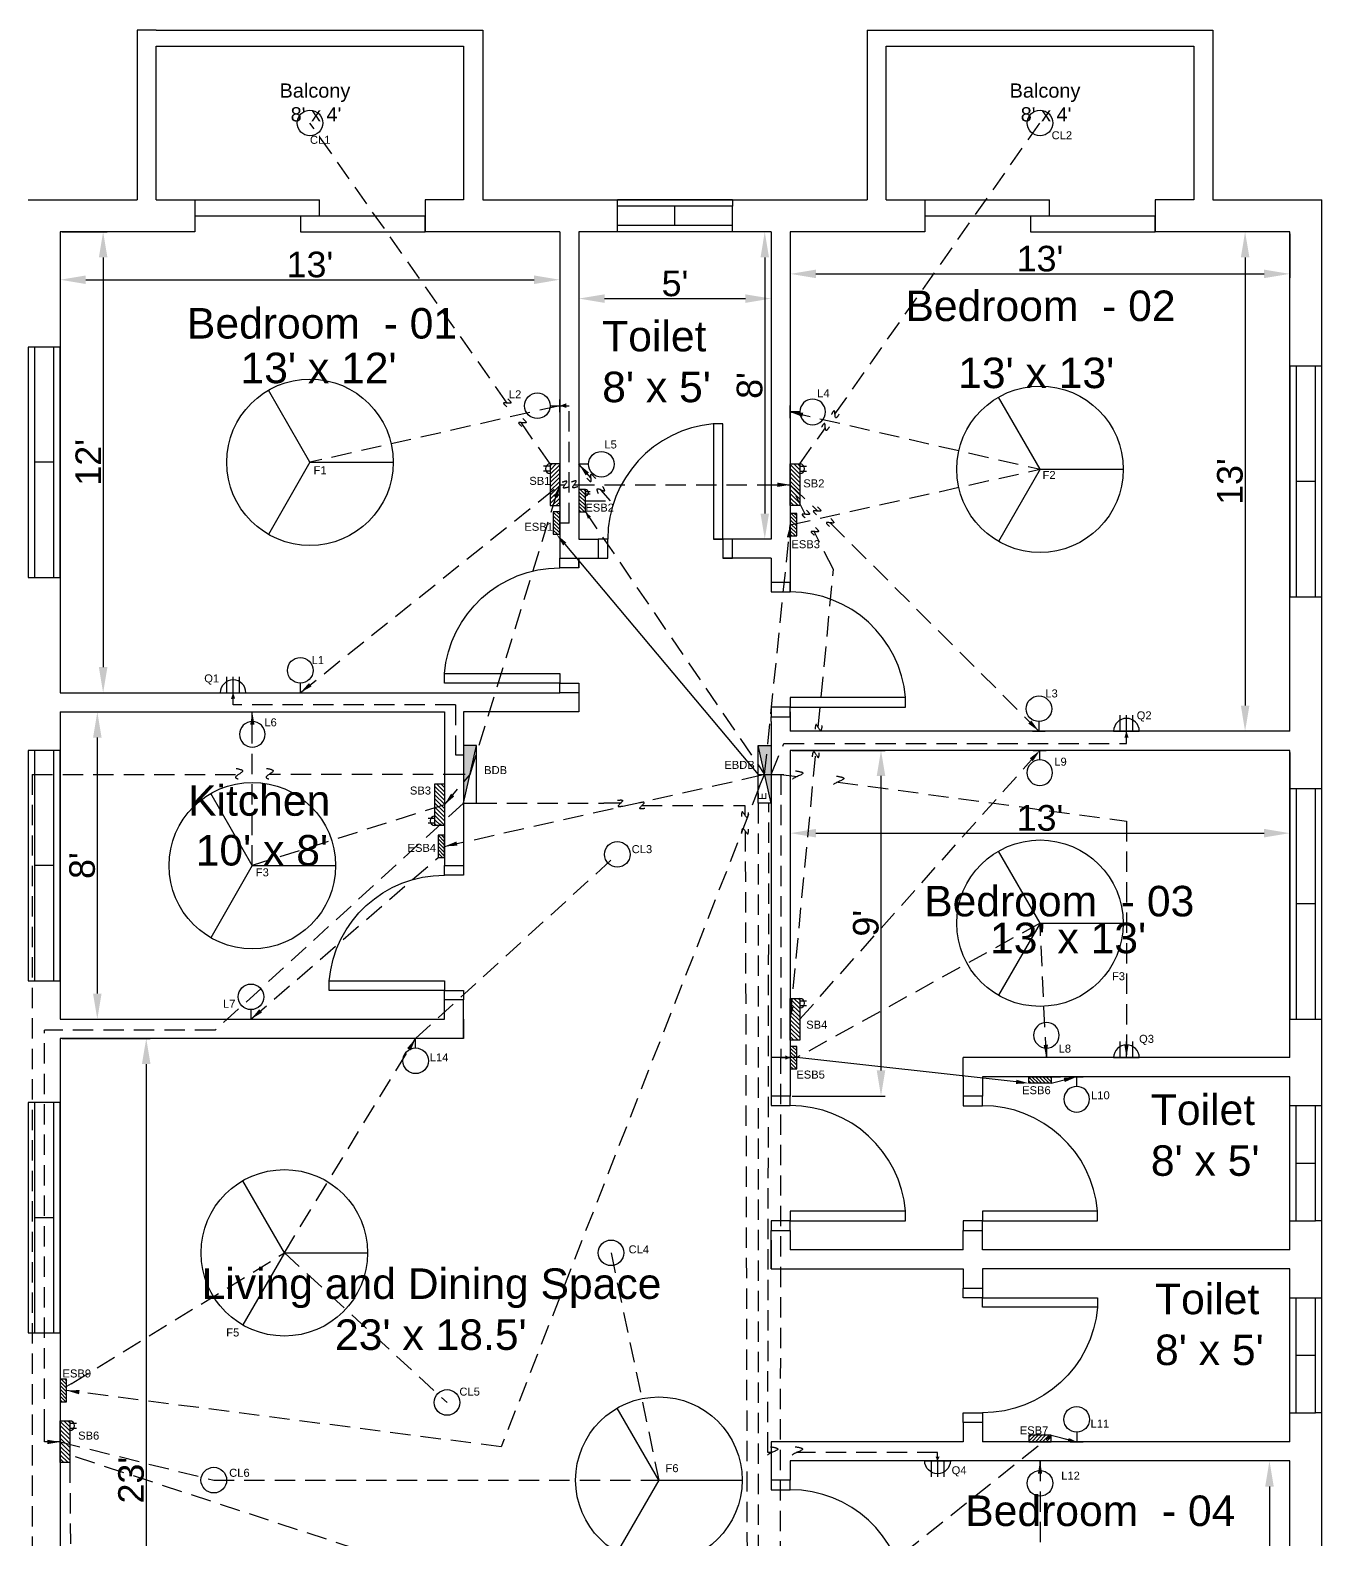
# Model space of a CAD drawing. Header units: inches. Extents: x 61297 to 163996, y 9483 to 32239.
# Drawn here: x 79193.7 to 79597.1, y 14580.5 to 15052.1 of the extents above; entities that cross this region are included whole.
import ezdxf
from ezdxf import colors
from ezdxf.entities.mleader import LeaderData, LeaderLine
from ezdxf.math import Vec2, Vec3

# ---------------------------------------------------------------- set-up
doc = ezdxf.new("R2010")
doc.units = ezdxf.units.IN
doc.linetypes.add('HIDDEN', pattern=[9.525, 6.35, -3.175])
for name, color, linetype in [('door', 80, 'Continuous'), ('Doors', 230, 'Continuous'), ('Emergency Conduitt', 10, 'HIDDEN'), ('Layer1', 7, 'Continuous'), ('Light Fans and Socketst', 170, 'Continuous'), ('Main Conduit', 50, 'HIDDEN'), ('Toiler Window', 30, 'Continuous'), ('Windows', 30, 'Continuous')]:
    doc.layers.add(name, color=color, linetype=linetype)
doc.styles.get("Standard").update_dxf_attribs({"font": 'arial.ttf'})
doc.dimstyles.new('ISO-25', dxfattribs={"dimtxt": 8, "dimasz": 8, "dimexe": 1.25, "dimexo": 0.625, "dimtad": 1, "dimlunit": 4, "dimtxsty": 'Standard', "dimcen": 2.5, "dimadec": 0, "dimazin": 0, "dimtfac": 1, "dimtmove": 0, "dimatfit": 3, "dimfxl": 1, "dimarcsym": 0})

# ---------------------------------------------------------------- blocks, each defined once
blk = doc.blocks.new('Door_Sing')
at = {"layer": 'Doors'}
for points in [[(-3, 6), (-3, 42), (-6, 42), (-6, 6), (-3, 6)], [(-38.98, 0), (-38.98, 6), (-41.98, 6), (-41.98, 0), (-38.98, 0)]]:
    blk.add_lwpolyline(points, dxfattribs=at)
blk.add_lwpolyline([(-3, 0), (0, 0), (0, 6), (-3, 6)], close=True, dxfattribs=at)
blk.add_arc((-2.84, 6), 36.14, 95.0198, 180, dxfattribs=at)
blk = doc.blocks.new('Window_Large')
at = {"layer": 'Windows'}
for p, q in [((72, 10), (0, 10)), ((0, 10), (0, 0)), ((72, 0), (72, 10)), ((72, 8), (0, 8)), ((36, 8), (36, 2)), ((0, 2), (72, 2)), ((0, 0), (72, 0))]:
    blk.add_line(p, q, dxfattribs=at)
blk = doc.blocks.new('*D740')
at = {"color": 0, "lineweight": -2, "transparency": 16777216}
for p, q in [((79203.68, 14989.11), (79217.71, 14989.11)), ((79216.46, 14981.11), (79216.46, 14853.11)), ((79203.68, 14845.11), (79217.71, 14845.11))]:
    blk.add_line(p, q, dxfattribs=at)
at = {"color": 0, "transparency": 16777216}
for points in [[(79215.13, 14981.11), (79217.79, 14981.11), (79216.46, 14989.11)], [(79215.13, 14853.11), (79217.79, 14853.11), (79216.46, 14845.11)]]:
    blk.add_solid(points, dxfattribs=at)
at = {"color": 0, "transparency": 16777216, "insert": (79211.82, 14917.11), "char_height": 8, "attachment_point": 5, "rotation": 90}
blk.add_mtext("12'", dxfattribs=at)
blk = doc.blocks.new('*D741')
at = {"color": 0, "lineweight": -2, "transparency": 16777216}
for p, q in [((79203.68, 14839.11), (79215.89, 14839.11)), ((79214.64, 14831.11), (79214.64, 14751.11)), ((79203.68, 14743.11), (79215.89, 14743.11))]:
    blk.add_line(p, q, dxfattribs=at)
at = {"color": 0, "transparency": 16777216}
for points in [[(79213.31, 14831.11), (79215.97, 14831.11), (79214.64, 14839.11)], [(79213.31, 14751.11), (79215.97, 14751.11), (79214.64, 14743.11)]]:
    blk.add_solid(points, dxfattribs=at)
at = {"color": 0, "transparency": 16777216, "insert": (79209.93, 14791.11), "char_height": 8, "attachment_point": 5, "rotation": 90}
blk.add_mtext("8'", dxfattribs=at)
blk = doc.blocks.new('Toilet Window')
for p, q in [((82016.8, 16081.38), (82016.8, 16117.38)), ((82016.8, 16117.38), (82026.8, 16117.38)), ((82018.8, 16081.38), (82018.8, 16117.38)), ((82024.8, 16081.38), (82024.8, 16117.38)), ((82026.8, 16081.38), (82026.8, 16117.38)), ((82018.8, 16099.38), (82024.8, 16099.38)), ((82016.8, 16081.38), (82018.8, 16081.38)), ((82018.8, 16081.38), (82024.8, 16081.38)), ((82026.8, 16081.38), (82024.8, 16081.38))]:
    blk.add_line(p, q)
blk = doc.blocks.new('*D743')
at = {"color": 0, "lineweight": -2, "transparency": 16777216}
for p, q in [((79365.05, 14988.49), (79365.05, 14967.01)), ((79425.05, 14988.49), (79425.05, 14967.01)), ((79373.05, 14968.26), (79417.05, 14968.26))]:
    blk.add_line(p, q, dxfattribs=at)
at = {"color": 0, "transparency": 16777216}
for points in [[(79373.05, 14969.59), (79373.05, 14966.92), (79365.05, 14968.26)], [(79417.05, 14969.59), (79417.05, 14966.92), (79425.05, 14968.26)]]:
    blk.add_solid(points, dxfattribs=at)
at = {"color": 0, "transparency": 16777216, "insert": (79395.05, 14972.95), "char_height": 8, "attachment_point": 5}
blk.add_mtext("5'", dxfattribs=at)
blk = doc.blocks.new('*D744')
at = {"color": 0, "lineweight": -2, "transparency": 16777216}
for p, q in [((79424.43, 14989.11), (79421.84, 14989.11)), ((79423.09, 14981.11), (79423.09, 14901.11)), ((79424.43, 14893.11), (79421.84, 14893.11))]:
    blk.add_line(p, q, dxfattribs=at)
at = {"color": 0, "transparency": 16777216}
for points in [[(79421.76, 14981.11), (79424.42, 14981.11), (79423.09, 14989.11)], [(79421.76, 14901.11), (79424.42, 14901.11), (79423.09, 14893.11)]]:
    blk.add_solid(points, dxfattribs=at)
at = {"color": 0, "transparency": 16777216, "insert": (79418.38, 14941.11), "char_height": 8, "attachment_point": 5, "rotation": 90}
blk.add_mtext("8'", dxfattribs=at)
blk = doc.blocks.new('*D745')
at = {"color": 0, "lineweight": -2, "transparency": 16777216}
for p, q in [((79203.05, 14988.49), (79203.05, 14972.9)), ((79359.05, 14988.49), (79359.05, 14972.9)), ((79211.05, 14974.15), (79351.05, 14974.15))]:
    blk.add_line(p, q, dxfattribs=at)
at = {"color": 0, "transparency": 16777216}
for points in [[(79211.05, 14975.48), (79211.05, 14972.81), (79203.05, 14974.15)], [(79351.05, 14975.48), (79351.05, 14972.81), (79359.05, 14974.15)]]:
    blk.add_solid(points, dxfattribs=at)
at = {"color": 0, "transparency": 16777216, "insert": (79281.05, 14978.86), "char_height": 8, "attachment_point": 5}
blk.add_mtext("13'", dxfattribs=at)
blk = doc.blocks.new('*D746')
at = {"color": 0, "lineweight": -2, "transparency": 16777216}
for p, q in [((79431.05, 14988.49), (79431.05, 14974.73)), ((79587.05, 14988.49), (79587.05, 14974.73)), ((79439.05, 14975.98), (79579.05, 14975.98))]:
    blk.add_line(p, q, dxfattribs=at)
at = {"color": 0, "transparency": 16777216}
for points in [[(79439.05, 14977.31), (79439.05, 14974.65), (79431.05, 14975.98)], [(79579.05, 14977.31), (79579.05, 14974.65), (79587.05, 14975.98)]]:
    blk.add_solid(points, dxfattribs=at)
at = {"color": 0, "transparency": 16777216, "insert": (79509.05, 14980.69), "char_height": 8, "attachment_point": 5}
blk.add_mtext("13'", dxfattribs=at)
blk = doc.blocks.new('*D747')
at = {"color": 0, "lineweight": -2, "transparency": 16777216}
for p, q in [((79586.43, 14989.11), (79571.85, 14989.11)), ((79573.1, 14981.11), (79573.1, 14841.11)), ((79586.43, 14833.11), (79571.85, 14833.11))]:
    blk.add_line(p, q, dxfattribs=at)
at = {"color": 0, "transparency": 16777216}
for points in [[(79571.77, 14981.11), (79574.44, 14981.11), (79573.1, 14989.11)], [(79571.77, 14841.11), (79574.44, 14841.11), (79573.1, 14833.11)]]:
    blk.add_solid(points, dxfattribs=at)
at = {"color": 0, "transparency": 16777216, "insert": (79568.39, 14911.11), "char_height": 8, "attachment_point": 5, "rotation": 90}
blk.add_mtext("13'", dxfattribs=at)
blk = doc.blocks.new('*D748')
at = {"color": 0, "lineweight": -2, "transparency": 16777216}
for p, q in [((79586.43, 14605.11), (79579.46, 14605.11)), ((79580.71, 14597.11), (79580.71, 14469.11)), ((79586.43, 14461.11), (79579.46, 14461.11))]:
    blk.add_line(p, q, dxfattribs=at)
at = {"color": 0, "transparency": 16777216}
for points in [[(79579.37, 14597.11), (79582.04, 14597.11), (79580.71, 14605.11)], [(79579.37, 14469.11), (79582.04, 14469.11), (79580.71, 14461.11)]]:
    blk.add_solid(points, dxfattribs=at)
at = {"color": 0, "transparency": 16777216, "insert": (79576.06, 14533.11), "char_height": 8, "attachment_point": 5, "rotation": 90}
blk.add_mtext("12'", dxfattribs=at)
blk = doc.blocks.new('Fan')
at = {"layer": 'Light Fans and Socketst'}
for q in [(-13, 22.52), (-13, -22.52), (26, 0)]:
    blk.add_line((0, 0), q, dxfattribs=at)
blk.add_circle((0, 0), 26, dxfattribs=at)
blk = doc.blocks.new('Light Ceiling')
at = {"layer": 'Light Fans and Socketst'}
blk.add_circle((0, 0), 4, dxfattribs=at)
blk = doc.blocks.new('Light')
at = {"layer": 'Light Fans and Socketst'}
blk.add_line((0, 2), (0, -2), dxfattribs=at)
blk.add_lwpolyline([(2.99, 0), (1.49, 0), (0, 0)], dxfattribs=at)
blk.add_circle((6.99, 0), 4, dxfattribs=at)
blk = doc.blocks.new('*D750')
at = {"layer": 'Layer1', "color": 0, "lineweight": -2, "transparency": 16777216}
for p, q in [((79431.68, 14827.11), (79460.64, 14827.11)), ((79459.39, 14727.11), (79459.39, 14819.11)), ((79431.68, 14719.11), (79460.64, 14719.11))]:
    blk.add_line(p, q, dxfattribs=at)
at = {"layer": 'Layer1', "color": 0, "transparency": 16777216}
for points in [[(79458.06, 14819.11), (79460.72, 14819.11), (79459.39, 14827.11)], [(79458.06, 14727.11), (79460.72, 14727.11), (79459.39, 14719.11)]]:
    blk.add_solid(points, dxfattribs=at)
at = {"layer": 'Layer1', "color": 0, "transparency": 16777216, "insert": (79454.68, 14773.11), "char_height": 8, "attachment_point": 5, "rotation": 90}
blk.add_mtext("9'", dxfattribs=at)
blk = doc.blocks.new('*D751')
at = {"layer": 'Layer1', "color": 0, "lineweight": -2, "transparency": 16777216}
for p, q in [((79431.05, 14826.49), (79431.05, 14799.99)), ((79587.05, 14826.49), (79587.05, 14799.99)), ((79439.05, 14801.24), (79579.05, 14801.24))]:
    blk.add_line(p, q, dxfattribs=at)
at = {"layer": 'Layer1', "color": 0, "transparency": 16777216}
for points in [[(79439.05, 14802.58), (79439.05, 14799.91), (79431.05, 14801.24)], [(79579.05, 14802.58), (79579.05, 14799.91), (79587.05, 14801.24)]]:
    blk.add_solid(points, dxfattribs=at)
at = {"layer": 'Layer1', "color": 0, "transparency": 16777216, "insert": (79509.05, 14805.96), "char_height": 8, "attachment_point": 5}
blk.add_mtext("13'", dxfattribs=at)
blk = doc.blocks.new('BDB')
h = blk.add_hatch(color=256)
h.dxf.hatch_style = 1
h.paths.add_polyline_path([(13.5, 4), (-4.5, 0), (13.5, 0)])
blk.add_line((-4.5, 0), (13.5, 4))
at = {"layer": 'Layer1'}
blk.add_lwpolyline([(-4.5, 4), (13.5, 4), (13.5, 0), (-4.5, 0), (-4.5, 4)], dxfattribs=at)
blk = doc.blocks.new('Emergency_BDB')
at = {"layer": 'Layer1'}
blk.add_blockref('BDB', (0, 0), dxfattribs=at)
at = {"layer": 'Layer1', "insert": (-4.5, 4), "char_height": 2.5, "attachment_point": 1}
blk.add_mtext_dynamic_manual_height_columns(' E', width=4.2009, gutter_width=12.5, heights=[0], dxfattribs=at)
blk = doc.blocks.new('*D752')
at = {"layer": 'Layer1', "color": 0, "lineweight": -2, "transparency": 16777216}
for p, q in [((79203.68, 14737.11), (79231.17, 14737.11)), ((79229.92, 14729.11), (79229.92, 14469.11)), ((79203.68, 14461.11), (79231.17, 14461.11))]:
    blk.add_line(p, q, dxfattribs=at)
at = {"layer": 'Layer1', "color": 0, "transparency": 16777216}
for points in [[(79228.58, 14729.11), (79231.25, 14729.11), (79229.92, 14737.11)], [(79228.58, 14469.11), (79231.25, 14469.11), (79229.92, 14461.11)]]:
    blk.add_solid(points, dxfattribs=at)
at = {"layer": 'Layer1', "color": 0, "transparency": 16777216, "insert": (79225.21, 14599.11), "char_height": 8, "attachment_point": 5, "rotation": 90}
blk.add_mtext("23'", dxfattribs=at)
blk = doc.blocks.new('ESB')
h = blk.add_hatch()
h.set_pattern_fill('ANSI31', color=256, scale=0.25)
h.set_pattern_definition([(45, (-3149.957, -1763.2019), (-0.561266, 0.561266), [])])
h.paths.add_polyline_path([(3.5, 2), (-3.5, 2), (-3.5, 0), (3.5, 0)])
blk.add_lwpolyline([(3.5, 0), (3.5, 2), (-3.5, 2), (-3.5, 0)], close=True)
blk = doc.blocks.new('Socket')
for p, q in [((-2, 0), (-2, 5)), ((0, 0), (0, 5)), ((2, 0), (2, 5)), ((-4, 0), (4, 0))]:
    blk.add_line(p, q)
blk.add_arc((0, 0), 4, 0, 180)

msp = doc.modelspace()

# ---------------------------------------------------------------- hatches: boundary and pattern name
at = {"layer": 'Layer1'}
h = msp.add_hatch(dxfattribs=at)
h.set_pattern_fill('ANSI31', color=256, scale=0.29)
h.set_pattern_definition([(45, (73421.59915, 11141.7594), (-0.65106857, 0.65106857), [])])
h.paths.add_polyline_path([(79356.071, 14916.602), (79359.051, 14916.602), (79359.051, 14903.573), (79356.071, 14903.573)])
h = msp.add_hatch(dxfattribs=at)
h.set_pattern_fill('ANSI31', color=256, scale=0.29, angle=-90)
h.set_pattern_definition([(315, (77654.9552, 18062.3741), (0.65106857, 0.65106857), [])])
h.paths.add_polyline_path([(79434.031, 14916.602), (79431.051, 14916.602), (79431.051, 14903.573), (79434.031, 14903.573)])
h = msp.add_hatch(dxfattribs=at)
h.set_pattern_fill('ANSI31', color=256, scale=0.29, angle=90)
h.set_pattern_definition([(135, (81099.146, 11657.8266), (-0.65106857, -0.65106857), [])])
h.paths.add_polyline_path([(79320.071, 14803.599), (79323.051, 14803.599), (79323.051, 14816.627), (79320.071, 14816.627)])
h = msp.add_hatch(dxfattribs=at)
h.set_pattern_fill('ANSI31', color=256, scale=0.29, angle=-90)
h.set_pattern_definition([(315, (77654.9552, 17895.3999), (0.65106857, 0.65106857), [])])
h.paths.add_polyline_path([(79434.031, 14749.627), (79431.051, 14749.627), (79431.051, 14736.599), (79434.031, 14736.599)])
h = msp.add_hatch(dxfattribs=at)
h.set_pattern_fill('ANSI31', color=256, scale=0.29, angle=-90)
h.set_pattern_definition([(315, (77426.9552, 17763.3999), (0.65106857, 0.65106857), [])])
h.paths.add_polyline_path([(79206.031, 14617.627), (79203.051, 14617.627), (79203.051, 14604.599), (79206.031, 14604.599)])

# ---------------------------------------------------------------- linework, layer by layer
for p, q in [((79233.051, 15052.113), (79227.051, 15052.113)), ((79227.051, 15052.113), (79227.051, 14999.113)), ((79233.051, 15052.113), (79329.051, 15052.113)), ((79329.051, 15052.113), (79335.051, 15052.113)), ((79335.051, 15052.113), (79335.051, 14999.113)), ((79455.051, 15052.113), (79455.051, 14999.113)), ((79455.051, 15052.113), (79563.051, 15052.113)), ((79563.051, 15052.113), (79563.051, 14999.113)), ((79233.051, 14999.113), (79233.051, 15047.113)), ((79233.051, 15047.113), (79329.051, 15047.113)), ((79329.051, 15047.113), (79329.051, 14999.113)), ((79461.051, 14999.113), (79461.051, 15047.113)), ((79461.051, 15047.113), (79557.051, 15047.113)), ((79557.051, 15047.113), (79557.051, 14999.113)), ((79193.051, 14999.113), (79227.051, 14999.113)), ((79233.051, 14999.113), (79245.051, 14999.113)), ((79245.051, 14999.113), (79245.074, 14989.113)), ((79317.051, 14999.113), (79317.027, 14989.113)), ((79329.051, 14999.113), (79317.051, 14999.113)), ((79335.051, 14999.113), (79455.051, 14999.113)), ((79461.051, 14999.113), (79473.051, 14999.113)), ((79473.051, 14999.113), (79473.074, 14989.113)), ((79545.051, 14999.113), (79545.027, 14989.113)), ((79557.051, 14999.113), (79545.051, 14999.113)), ((79563.051, 14999.113), (79597.051, 14999.113)), ((79597.051, 14451.113), (79597.051, 14999.113)), ((79245.074, 14989.113), (79203.051, 14989.113)), ((79203.051, 14989.113), (79203.051, 14845.113)), ((79359.051, 14989.113), (79317.027, 14989.113)), ((79359.051, 14989.113), (79359.051, 14887.113)), ((79425.051, 14989.113), (79365.051, 14989.113)), ((79425.051, 14989.113), (79425.051, 14893.113)), ((79473.074, 14989.113), (79431.051, 14989.113)), ((79431.051, 14989.113), (79431.051, 14876.602)), ((79587.051, 14989.113), (79545.027, 14989.113)), ((79587.051, 14833.113), (79587.051, 14989.113)), ((79367.051, 14907.947), (79368.551, 14907.947)), ((79367.051, 14907.28), (79368.551, 14907.28)), ((79425.051, 14893.113), (79407.027, 14893.113)), ((79425.051, 14887.113), (79410.027, 14887.113)), ((79425.051, 14887.113), (79425.051, 14876.602)), ((79365.051, 14848.137), (79365.051, 14845.113)), ((79203.051, 14845.113), (79359.051, 14845.113)), ((79365.051, 14845.113), (79365.051, 14839.113)), ((79203.051, 14839.113), (79203.051, 14743.113)), ((79203.051, 14839.113), (79323.051, 14839.113)), ((79323.051, 14839.113), (79323.051, 14791.113)), ((79365.051, 14839.113), (79329.051, 14839.113)), ((79329.051, 14839.113), (79329.051, 14791.113)), ((79431.051, 14839.113), (79431.051, 14833.113)), ((79425.051, 14836.113), (79425.051, 14837.625)), ((79425.051, 14836.113), (79425.051, 14716.113)), ((79587.051, 14833.113), (79431.051, 14833.113)), ((79587.051, 14827.113), (79431.051, 14827.113)), ((79431.051, 14827.113), (79431.051, 14719.113)), ((79587.051, 14731.113), (79587.051, 14827.113)), ((79323.051, 14743.113), (79323.051, 14749.137)), ((79329.051, 14737.113), (79329.051, 14749.137)), ((79329.051, 14743.113), (79329.051, 14737.113)), ((79203.051, 14737.113), (79203.051, 14461.113)), ((79329.051, 14737.113), (79203.051, 14737.113)), ((79587.051, 14731.113), (79485.051, 14731.113)), ((79485.051, 14725.113), (79485.051, 14731.113)), ((79485.051, 14725.113), (79485.051, 14719.09)), ((79587.051, 14725.113), (79491.051, 14725.113)), ((79491.051, 14725.113), (79491.051, 14719.09)), ((79587.051, 14671.113), (79587.051, 14725.113)), ((79425.051, 14665.113), (79425.051, 14677.137)), ((79425.051, 14674.113), (79425.051, 14665.113)), ((79431.051, 14677.137), (79431.051, 14671.113)), ((79485.051, 14671.113), (79485.051, 14677.113)), ((79491.051, 14671.113), (79491.051, 14677.113)), ((79425.051, 14671.113), (79425.051, 14665.113)), ((79485.051, 14671.113), (79431.051, 14671.113)), ((79587.051, 14671.113), (79491.051, 14671.113)), ((79425.051, 14665.113), (79485.051, 14665.113)), ((79485.051, 14665.113), (79485.051, 14659.113)), ((79587.051, 14665.113), (79491.051, 14665.113)), ((79491.051, 14665.113), (79491.051, 14659.113)), ((79587.051, 14611.113), (79587.051, 14665.113)), ((79485.051, 14617.137), (79485.051, 14611.113)), ((79491.051, 14617.137), (79491.051, 14611.113)), ((79425.051, 14611.113), (79425.051, 14602.113)), ((79431.051, 14611.113), (79425.051, 14611.113)), ((79425.051, 14611.113), (79425.051, 14605.113)), ((79485.051, 14611.113), (79431.051, 14611.113)), ((79587.051, 14611.113), (79491.051, 14611.113)), ((79425.051, 14605.113), (79425.051, 14599.09)), ((79587.051, 14605.113), (79431.051, 14605.113)), ((79431.051, 14605.113), (79431.051, 14602.113)), ((79587.051, 14461.113), (79587.051, 14605.113)), ((79431.051, 14602.113), (79431.051, 14599.09))]:
    msp.add_line(p, q)
for points in [[(79365.051, 14989.113), (79365.051, 14893.113), (79371.051, 14893.113)], [(79365.051, 14884.113), (79365.051, 14887.113), (79368.051, 14887.113), (79371.051, 14887.113)], [(79203.051, 14743.113), (79323.051, 14743.113)]]:
    msp.add_lwpolyline(points)
msp.add_arc((79367.051, 14907.613), 1, 270, 90)
at = {"layer": 'door'}
for p, q in [((79245.051, 14999.113), (79284.051, 14999.113)), ((79245.051, 14999.113), (79245.051, 14994.113)), ((79284.051, 14994.113), (79284.051, 14999.113)), ((79473.051, 14999.113), (79512.051, 14999.113)), ((79473.051, 14999.113), (79473.051, 14994.113)), ((79512.051, 14994.113), (79512.051, 14999.113)), ((79245.051, 14994.113), (79284.051, 14994.113)), ((79278.051, 14994.113), (79317.051, 14994.113)), ((79278.051, 14994.113), (79278.051, 14989.113)), ((79317.051, 14989.113), (79317.051, 14994.113)), ((79473.051, 14994.113), (79512.051, 14994.113)), ((79506.051, 14994.113), (79545.051, 14994.113)), ((79506.051, 14994.113), (79506.051, 14989.113)), ((79545.051, 14989.113), (79545.051, 14994.113)), ((79278.051, 14989.113), (79317.051, 14989.113)), ((79506.051, 14989.113), (79545.051, 14989.113))]:
    msp.add_line(p, q, dxfattribs=at)
at = {"layer": 'Emergency Conduitt'}
for p, q in [((79359.051, 14934.777), (79281.051, 14917.113)), ((79359.051, 14934.777), (79362.027, 14934.777)), ((79362.027, 14898.113), (79362.027, 14934.777)), ((79431.051, 14932.857), (79509.051, 14914.935)), ((79368.832, 14912.113), (79365.051, 14916.503)), ((79431.051, 14897.602), (79509.051, 14914.935)), ((79367.051, 14905.113), (79374.861, 14905.113)), ((79374.861, 14905.113), (79371.906, 14908.544)), ((79367.051, 14901.613), (79423.051, 14819.613)), ((79362.027, 14898.113), (79359.051, 14898.113)), ((79423.051, 14819.613), (79431.051, 14897.602)), ((79425.051, 14819.613), (79429.067, 14829.225)), ((79429.067, 14829.225), (79536.051, 14829.225)), ((79536.051, 14829.225), (79536.051, 14833.113)), ((79323.051, 14797.113), (79423.051, 14819.613)), ((79421.495, 14815.928), (79423.051, 14819.613)), ((79423.051, 14819.613), (79428.075, 14819.613)), ((79428.075, 14819.613), (79428.075, 14731.113)), ((79428.075, 14819.613), (79433.216, 14818.917)), ((79421.495, 14815.928), (79340.785, 14609.507)), ((79445.868, 14817.204), (79536.051, 14804.993)), ((79421.051, 14810.613), (79421.051, 14539.61)), ((79424.054, 14607.748), (79424.39, 14810.613)), ((79536.051, 14804.993), (79536.051, 14731.113)), ((79262.63, 14743.113), (79321.051, 14793.613)), ((79314.051, 14737.113), (79377.051, 14794.617)), ((79509.051, 14773.113), (79433.051, 14731.113)), ((79511.045, 14731.113), (79509.051, 14773.113)), ((79273.051, 14670.127), (79314.051, 14737.113)), ((79428.036, 14545.113), (79428.075, 14731.113)), ((79428.075, 14731.113), (79431.051, 14731.113)), ((79509.051, 14725.113), (79520.497, 14725.113)), ((79512.551, 14723.113), (79520.497, 14725.113)), ((79206.459, 14629.207), (79273.051, 14670.127)), ((79273.051, 14670.127), (79323.856, 14623.378)), ((79206.459, 14629.207), (79205.051, 14628.342)), ((79340.785, 14609.507), (79205.051, 14627.113)), ((79458.845, 14570.213), (79512.551, 14613.113)), ((79512.551, 14613.113), (79520.521, 14611.113)), ((79516.536, 14612.113), (79520.497, 14611.113)), ((79425.388, 14607.748), (79424.054, 14607.748)), ((79477.042, 14607.748), (79433.118, 14607.748)), ((79477.042, 14605.113), (79477.042, 14607.748)), ((79509.051, 14605.113), (79509.051, 14533.113))]:
    msp.add_line(p, q, dxfattribs=at)
for points in [[(79367.519, 14912.176), (79368.809, 14911.104), (79368.809, 14913.331), (79370.183, 14912.092)], [(79371.138, 14907.287), (79370.836, 14908.844), (79373.048, 14908.158), (79372.461, 14909.581)], [(79443.677, 14899.51), (79444.607, 14898.215), (79442.342, 14898.215), (79443.313, 14897.082)], [(79432.656, 14820.734), (79434.999, 14819.965), (79431.668, 14817.917), (79433.828, 14817.002)], [(79445.456, 14819.087), (79447.799, 14818.319), (79444.467, 14816.271), (79446.627, 14815.356)], [(79424.835, 14609.568), (79427.178, 14608.8), (79423.846, 14606.751), (79426.007, 14605.837)], [(79432.565, 14609.568), (79434.908, 14608.8), (79431.576, 14606.751), (79433.736, 14605.837)]]:
    msp.add_spline(points, degree=3, dxfattribs=at)
for points in [[(79361.107, 14934.11), (79359.051, 14934.777), (79361.107, 14935.548)], [(79434.8, 14931.312), (79431.051, 14932.857), (79435.098, 14932.611)], [(79367.156, 14913.037), (79365.051, 14916.503), (79368.166, 14913.908)], [(79368.804, 14900.161), (79367.051, 14901.613), (79367.856, 14899.464)], [(79429.979, 14893.69), (79431.051, 14897.602), (79431.306, 14893.554)], [(79535.384, 14831.058), (79536.051, 14833.113), (79536.717, 14831.058)], [(79327.099, 14797.341), (79323.051, 14797.113), (79326.807, 14798.642)], [(79266.092, 14745.225), (79262.63, 14743.113), (79265.22, 14746.233)], [(79311.394, 14734.05), (79314.051, 14737.113), (79312.531, 14733.354)], [(79511.521, 14735.14), (79511.045, 14731.113), (79510.189, 14735.077)], [(79536.717, 14735.113), (79536.051, 14731.113), (79535.384, 14735.113)], [(79429.519, 14731.812), (79431.051, 14731.113), (79429.519, 14730.478)], [(79516.455, 14724.783), (79520.497, 14725.113), (79516.781, 14723.49)], [(79208.932, 14625.938), (79205.051, 14627.113), (79209.103, 14627.26)], [(79518.057, 14612.259), (79520.521, 14611.113), (79517.732, 14611.373)], [(79477.709, 14606.478), (79477.042, 14605.113), (79476.375, 14606.478)], [(79508.384, 14601.113), (79509.051, 14605.113), (79509.717, 14601.113)]]:
    msp.add_solid(points, dxfattribs=at)
at = {"layer": 'Layer1'}
for p, q in [((79356.071, 14915.852), (79353.955, 14915.852)), ((79356.071, 14914.352), (79353.955, 14914.352)), ((79434.031, 14915.852), (79436.146, 14915.852)), ((79434.031, 14914.352), (79436.146, 14914.352)), ((79320.071, 14805.849), (79317.955, 14805.849)), ((79320.071, 14804.349), (79317.955, 14804.349)), ((79434.031, 14748.877), (79436.146, 14748.877)), ((79434.031, 14747.377), (79436.146, 14747.377)), ((79206.031, 14616.877), (79208.146, 14616.877)), ((79206.031, 14615.377), (79208.146, 14615.377))]:
    msp.add_line(p, q, dxfattribs=at)
for points in [[(79356.071, 14916.602), (79356.071, 14903.573), (79359.051, 14903.573), (79359.051, 14916.602)], [(79434.031, 14916.602), (79434.031, 14903.573), (79431.051, 14903.573), (79431.051, 14916.602)], [(79320.071, 14803.599), (79320.071, 14816.627), (79323.051, 14816.627), (79323.051, 14803.599)], [(79434.031, 14749.627), (79434.031, 14736.599), (79431.051, 14736.599), (79431.051, 14749.627)], [(79206.031, 14617.627), (79206.031, 14604.599), (79203.051, 14604.599), (79203.051, 14617.627)]]:
    msp.add_lwpolyline(points, close=True, dxfattribs=at)
for centre, start, end in [((79356.071, 14915.102), 90, 270), ((79434.031, 14915.102), 270, 90), ((79320.071, 14805.099), 90, 270), ((79434.031, 14748.127), 270, 90), ((79206.031, 14616.127), 270, 90)]:
    msp.add_arc(centre, 1.5, start, end, dxfattribs=at)
at = {"layer": 'Light Fans and Socketst'}
for q in [(79260.051, 14692.644), (79260.051, 14647.611), (79299.051, 14670.127)]:
    msp.add_line((79273.051, 14670.127), q, dxfattribs=at)
msp.add_circle((79273.051, 14670.127), 26, dxfattribs=at)
at = {"layer": 'Main Conduit'}
for p, q in [((79342.684, 14935.607), (79281.051, 15023.113)), ((79445.014, 14932.196), (79509.051, 15023.113)), ((79356.071, 14916.602), (79346.978, 14929.511)), ((79434.031, 14916.602), (79442.008, 14927.928)), ((79278.023, 14845.113), (79359.051, 14910.087)), ((79331.051, 14819.613), (79359.051, 14910.087)), ((79359.051, 14910.087), (79360.694, 14910.087)), ((79363.528, 14910.087), (79431.051, 14910.087)), ((79431.051, 14910.087), (79439.711, 14901.837)), ((79435.743, 14900.891), (79431.051, 14910.087)), ((79444.548, 14883.632), (79438.508, 14895.472)), ((79443.535, 14898.2), (79508.706, 14833.113)), ((79439.807, 14834.274), (79444.548, 14883.632)), ((79257.051, 14841.311), (79257.051, 14845.113)), ((79326.478, 14841.311), (79257.051, 14841.311)), ((79263.051, 14791.113), (79263.051, 14839.113)), ((79326.478, 14841.311), (79326.478, 14825.728)), ((79326.478, 14825.728), (79329.051, 14825.728)), ((79431.051, 14743.113), (79439.009, 14825.968)), ((79434.031, 14743.113), (79509.051, 14827.113)), ((79194.314, 14819.613), (79194.314, 14562.063)), ((79194.314, 14819.613), (79258.824, 14819.613)), ((79329.051, 14819.613), (79268.322, 14819.613)), ((79323.051, 14810.113), (79331.051, 14819.613)), ((79329.559, 14819.613), (79326.478, 14819.613)), ((79329.051, 14810.613), (79251.462, 14739.653)), ((79323.051, 14810.113), (79263.051, 14791.113)), ((79333.051, 14810.613), (79372.787, 14810.613)), ((79378.036, 14810.588), (79372.787, 14810.613)), ((79384.71, 14809.851), (79416.818, 14809.851)), ((79416.818, 14809.851), (79416.818, 14806.971)), ((79416.993, 14801.884), (79417.639, 14539.948)), ((79251.462, 14739.653), (79198.174, 14739.653)), ((79375.076, 14670.127), (79390.02, 14599.113)), ((79203.051, 14611.044), (79251.022, 14599.113)), ((79431.051, 14533.113), (79206.031, 14606.972)), ((79206.031, 14604.599), (79206.868, 14504.747)), ((79251.022, 14599.113), (79390.02, 14599.113))]:
    msp.add_line(p, q, dxfattribs=at)
msp.add_lwpolyline([(79203.051, 14611.044), (79198.174, 14611.044), (79198.174, 14614.974), (79198.174, 14739.653)], dxfattribs=at)
for points in [[(79342.865, 14936.912), (79343.795, 14935.618), (79341.531, 14935.618), (79342.501, 14934.485)], [(79446.337, 14932.168), (79445.248, 14931.004), (79444.807, 14933.224), (79443.885, 14932.052)], [(79347.579, 14930.766), (79348.509, 14929.471), (79346.245, 14929.471), (79347.215, 14928.338)], [(79443.307, 14928.218), (79442.218, 14927.054), (79441.777, 14929.275), (79440.855, 14928.102)], [(79361.802, 14909.372), (79360.219, 14909.176), (79361.305, 14911.163), (79359.845, 14910.855)], [(79364.698, 14909.459), (79363.115, 14909.263), (79364.201, 14911.25), (79362.741, 14910.942)], [(79436.088, 14902.176), (79437.018, 14900.881), (79434.753, 14900.881), (79435.724, 14899.748)], [(79439.601, 14903.176), (79440.531, 14901.881), (79438.267, 14901.881), (79439.237, 14900.748)], [(79438.934, 14896.747), (79439.864, 14895.452), (79437.6, 14895.452), (79438.57, 14894.319)], [(79440.979, 14834.877), (79440.496, 14833.358), (79439.144, 14835.174), (79438.815, 14833.719)], [(79437.97, 14825.138), (79438.431, 14826.664), (79439.81, 14824.868), (79440.118, 14826.328)], [(79257.973, 14821.474), (79260.017, 14820.658), (79257.82, 14818.718), (79260.017, 14817.902)], [(79267.507, 14821.498), (79269.55, 14820.681), (79267.354, 14818.742), (79269.55, 14817.926)], [(79377.096, 14811.512), (79378.689, 14811.438), (79377.284, 14809.662), (79378.775, 14809.72)], [(79385.662, 14808.941), (79384.069, 14808.991), (79385.448, 14810.787), (79383.958, 14810.707)], [(79417.91, 14807.708), (79417.521, 14806.162), (79416.06, 14807.892), (79415.82, 14806.42)], [(79415.911, 14801.132), (79416.278, 14802.683), (79417.764, 14800.975), (79417.982, 14802.451)]]:
    msp.add_spline(points, degree=3, dxfattribs=at)
for points in [[(79357.231, 14906.463), (79359.051, 14910.087), (79358.505, 14906.069)], [(79427.051, 14910.754), (79431.051, 14910.087), (79427.051, 14909.421)], [(79281.561, 14847.096), (79278.023, 14845.113), (79280.727, 14848.136)], [(79256.384, 14843.209), (79257.051, 14845.113), (79257.717, 14843.216)], [(79262.384, 14835.113), (79263.051, 14839.113), (79263.717, 14835.113)], [(79506.347, 14836.412), (79508.706, 14833.113), (79505.405, 14835.468)], [(79505.84, 14824.636), (79509.051, 14827.113), (79506.817, 14823.728)], [(79326.137, 14812.743), (79323.051, 14810.113), (79325.117, 14813.602)], [(79432.097, 14747.031), (79431.051, 14743.113), (79430.769, 14747.159)], [(79199.051, 14611.711), (79203.051, 14611.044), (79199.051, 14610.377)]]:
    msp.add_solid(points, dxfattribs=at)

# ---------------------------------------------------------------- block references
for name, p, rotation in [('Window_Large', (79193.051, 14953.113), 270), ('Window_Large', (79587.051, 14947.113), 270), ('ESB', (79365.051, 14905.113), 270), ('ESB', (79359.051, 14898.113), 90), ('ESB', (79431.051, 14897.602), 270), ('Door_Sing', (79425.051, 14837.625), 270), ('Window_Large', (79193.051, 14827.113), 270), ('Window_Large', (79193.051, 14827.113), 270), ('Window_Large', (79587.051, 14815.113), 270), ('ESB', (79323.051, 14797.113), 90), ('ESB', (79431.051, 14731.113), 270), ('Window_Large', (79193.051, 14717.113), 270), ('Door_Sing', (79425.051, 14677.137), 270), ('Door_Sing', (79485.051, 14677.113), 270), ('ESB', (79203.051, 14627.113), 270), ('Door_Sing', (79425.051, 14557.113), 270)]:
    msp.add_blockref(name, p, dxfattribs=dict(rotation=rotation))
for name, p in [('Door_Sing', (79413.027, 14887.113)), ('Socket', (79257.051, 14845.113)), ('Socket', (79536.051, 14833.113)), ('Socket', (79536.051, 14731.113)), ('ESB', (79509.051, 14611.113))]:
    msp.add_blockref(name, p)
at = {"xscale": -1}
for name, p, rotation in [('Door_Sing', (79365.051, 14845.137), 90), ('Door_Sing', (79329.051, 14749.137), 90), ('ESB', (79509.051, 14725.113), 180), ('Door_Sing', (79485.051, 14659.113), 270), ('Socket', (79477.042, 14605.113), 180)]:
    msp.add_blockref(name, p, dxfattribs=dict(at, rotation=rotation))
at = {"layer": 'Layer1'}
for name, p in [('Fan', (79281.051, 14917.113)), ('Fan', (79509.051, 14914.935)), ('Light', (79365.051, 14916.503)), ('Fan', (79263.051, 14791.113)), ('Light Ceiling', (79377.051, 14794.617)), ('Fan', (79509.051, 14773.113)), ('Light Ceiling', (79375.076, 14670.127)), ('Light Ceiling', (79323.856, 14623.378)), ('Fan', (79390.02, 14599.113)), ('Light Ceiling', (79251.022, 14599.113))]:
    msp.add_blockref(name, p, dxfattribs=at)
for name, p, rotation in [('Light', (79359.051, 14934.777), 179.9999999999995), ('Light', (79278.023, 14845.113), 89.99999999999953), ('Light', (79508.706, 14833.113), 89.9999999999995), ('Emergency_BDB', (79425.051, 14815.113), 90), ('Light', (79262.63, 14743.113), 90.0000000000005), ('Light', (79314.051, 14737.113), 270), ('Light', (79520.497, 14611.113), 89.9999999999995), ('Light', (79509.051, 14605.113), 270)]:
    msp.add_blockref(name, p, dxfattribs=dict(at, rotation=rotation))
at = {"layer": 'Layer1', "xscale": -1}
for name, p, rotation in [('Light', (79431.051, 14932.857), 180), ('Light', (79263.051, 14839.113), 90.0000000000005), ('BDB', (79329.051, 14815.113), 270), ('Light', (79508.96, 14827.113), 90.0000000000005), ('Light', (79511.045, 14731.113), 270), ('Light', (79520.497, 14725.113), 90.0000000000005)]:
    msp.add_blockref(name, p, dxfattribs=dict(at, rotation=rotation))
at = {"layer": 'Main Conduit'}
for p in [(79281.051, 15023.113), (79509.051, 15023.113)]:
    msp.add_blockref('Light Ceiling', p, dxfattribs=at)
at = {"layer": 'Toiler Window', "rotation": 90}
msp.add_blockref('Toilet Window', (95494.429, -67027.682), dxfattribs=at)
at = {"layer": 'Toiler Window'}
for p in [(-2429.745, -1401.265), (-2429.745, -1461.265)]:
    msp.add_blockref('Toilet Window', p, dxfattribs=at)

# ---------------------------------------------------------------- texts
for s, p in [('Living and Dining Space', (79247.208, 14655.73)), ("           23' x 18.5'", (79248.183, 14639.804))]:
    msp.add_text(s, height=9.53198).set_placement(p)
at = {"attachment_point": 1}
for s, width, gutter_width, heights, insert, char_height in [("Balcony\\P  8' x 4'", 115.87872, 22.24, [14.054], (79271.56, 15035.479), 4.4479), ("Balcony\\P  8' x 4'", 115.87872, 22.24, [14.054], (79499.56, 15035.479), 4.4479), ('CL1', 6.93541, 12.5, [0], (79281.051, 15019.113), 2.5), ('CL2', 6.93541, 12.5, [0], (79512.67, 15020.531), 2.5), ('Bedroom  - 02', 248.33103, 47.66, [30.118], (79467.018, 14970.771), 9.53198), ('Bedroom  - 01', 248.33103, 47.66, [30.118], (79242.636, 14965.299), 9.53198), ("Toilet\\P8' x 5'", 248.33103, 47.66, [30.118], (79372.319, 14961.307), 9.532), ("13' x 12'", 248.33103, 47.66, [30.118], (79259.358, 14951.357), 9.532), ("13' x 13'", 248.33103, 47.66, [30.118], (79483.482, 14949.815), 9.532), ('L2', 6.93541, 12.5, [0], (79343.171, 14939.594), 2.5), ('L4', 6.93541, 12.5, [0], (79439.46, 14939.943), 2.5), ('L5', 6.93541, 12.5, [0], (79372.993, 14923.932), 2.5), ('F1', 6.93541, 12.5, [0], (79282.178, 14915.878), 2.5), ('F2', 6.93541, 12.5, [0], (79509.843, 14914.401), 2.5), ('SB1', 6.93541, 12.5, [0], (79349.558, 14912.566), 2.5), ('SB2', 6.93541, 12.5, [0], (79435.124, 14911.772), 2.5), ('ESB2', 6.93541, 12.5, [0], (79367.051, 14904.199), 2.5), ('ESB1', 6.93541, 12.5, [0], (79348.001, 14898.213), 2.5), ('ESB3', 6.93541, 12.5, [0], (79431.407, 14892.762), 2.5), ('L1', 6.93541, 12.5, [0], (79281.561, 14856.559), 2.5), ('Q1', 6.93541, 12.5, [0], (79248.036, 14850.843), 2.5), ('L3', 6.93541, 12.5, [0], (79510.706, 14846.156), 2.5), ('Q2', 6.93541, 12.5, [0], (79539.24, 14839.297), 2.5), ('L6', 6.93541, 12.5, [0], (79266.799, 14837.117), 2.5), ('EBDB', 6.93541, 12.5, [0], (79410.459, 14823.835), 2.5), ('L9', 6.93541, 12.5, [0], (79513.513, 14824.828), 2.5), ('BDB', 6.93541, 12.5, [0], (79335.434, 14822.199), 2.5), ('^IKitchen', 248.33103, 47.66, [30.118], (79204.864, 14816.216), 9.532), ('SB3', 6.93541, 12.5, [0], (79312.263, 14815.81), 2.5), ("10' x 8'", 248.33103, 47.66, [30.118], (79245.363, 14800.66), 9.532), ('ESB4', 6.93541, 12.5, [0], (79311.517, 14797.906), 2.5), ('CL3', 6.93541, 12.5, [0], (79381.526, 14797.498), 2.5), ('F3', 6.93541, 12.5, [0], (79264.125, 14790.266), 2.5), ('Bedroom  - 03', 248.33103, 47.66, [30.118], (79472.87, 14784.781), 9.53198), ("13' x 13'", 248.33103, 47.66, [30.118], (79493.443, 14773.27), 9.532), ('F3', 6.93541, 12.5, [0], (79531.509, 14757.804), 2.5), ('L7', 6.93541, 12.5, [0], (79253.884, 14749.182), 2.5), ('SB4', 6.93541, 12.5, [0], (79436.026, 14742.653), 2.5), ('L8', 6.93541, 12.5, [0], (79514.857, 14735.192), 2.5), ('Q3', 6.93541, 12.5, [0], (79539.984, 14738.23), 2.5), ('L14', 6.93541, 12.5, [0], (79318.473, 14732.46), 2.5), ('ESB5', 6.93541, 12.5, [0], (79432.934, 14727.069), 2.5), ('ESB6', 6.93541, 12.5, [0], (79503.455, 14722.183), 2.5), ('L10', 6.93541, 12.5, [0], (79524.993, 14720.607), 2.5), ("Toilet\\P8' x 5'", 248.33103, 47.66, [30.118], (79543.67, 14719.609), 9.532), ('CL4', 6.93541, 12.5, [0], (79380.565, 14672.462), 2.5), ("Toilet\\P8' x 5'", 248.33103, 47.66, [30.118], (79544.974, 14660.48), 9.532), ('F5', 6.93541, 12.5, [0], (79254.905, 14646.494), 2.5), ('ESB9', 6.93541, 12.5, [0], (79203.767, 14633.693), 2.5), ('CL5', 6.93541, 12.5, [0], (79327.721, 14628.019), 2.5), ('L11', 6.93541, 12.5, [0], (79524.84, 14618.008), 2.5), ('SB6', 6.93541, 12.5, [0], (79208.651, 14614.278), 2.5), ('ESB7', 6.93541, 12.5, [0], (79502.728, 14615.923), 2.5), ('CL6', 6.93541, 12.5, [0], (79255.819, 14602.654), 2.5), ('F6', 6.93541, 12.5, [0], (79392.083, 14604.091), 2.5), ('Q4', 6.93541, 12.5, [0], (79481.44, 14603.446), 2.5), ('L12', 6.93541, 12.5, [0], (79515.672, 14601.759), 2.5), ('Bedroom  - 04', 248.33103, 47.66, [30.118], (79485.696, 14594.314), 9.53198)]:
    msp.add_mtext_dynamic_manual_height_columns(s, width=width, gutter_width=gutter_width, heights=heights, dxfattribs=dict(at, insert=insert, char_height=char_height))

# ---------------------------------------------------------------- dimensions: what is measured, and where the dimension line sits
for base, p1, p2, picture, middle in [((79216.459, 14845.113), (79203.051, 14989.113), (79203.051, 14845.113), '*D740', (79211.818, 14917.113)), ((79423.091, 14893.113), (79425.051, 14989.113), (79425.051, 14893.113), '*D744', (79418.381, 14941.113)), ((79573.104, 14833.113), (79587.051, 14989.113), (79587.051, 14833.113), '*D747', (79568.392, 14911.113)), ((79214.64, 14743.113), (79203.051, 14839.113), (79203.051, 14743.113), '*D741', (79209.93, 14791.113)), ((79580.706, 14461.113), (79587.051, 14605.113), (79587.051, 14461.113), '*D748', (79576.064, 14533.113))]:
    dim = msp.add_linear_dim(base=base, p1=p1, p2=p2, angle=90, dimstyle='ISO-25')
    dim.commit()
    dim.dimension.update_dxf_attribs({"geometry": picture, "text_midpoint": middle})
for base, p1, p2, picture, middle in [((79359.051, 14974.146), (79203.051, 14989.113), (79359.051, 14989.113), '*D745', (79281.051, 14978.858)), ((79425.051, 14968.257), (79365.051, 14989.113), (79425.051, 14989.113), '*D743', (79395.051, 14972.95)), ((79587.051, 14975.98), (79431.051, 14989.113), (79587.051, 14989.113), '*D746', (79509.051, 14980.692))]:
    dim = msp.add_linear_dim(base=base, p1=p1, p2=p2, dimstyle='ISO-25')
    dim.commit()
    dim.dimension.update_dxf_attribs({"geometry": picture, "text_midpoint": middle})
at = {"layer": 'Layer1'}
for base, p1, p2, picture, middle in [((79459.39, 14827.113), (79431.051, 14719.113), (79431.051, 14827.113), '*D750', (79454.68, 14773.113)), ((79229.918, 14461.113), (79203.051, 14737.113), (79203.051, 14461.113), '*D752', (79225.205, 14599.113))]:
    dim = msp.add_linear_dim(base=base, p1=p1, p2=p2, angle=90, dimstyle='ISO-25', dxfattribs=at)
    dim.commit()
    dim.dimension.update_dxf_attribs({"geometry": picture, "text_midpoint": middle})
dim = msp.add_linear_dim(base=(79587.051, 14801.243), p1=(79431.051, 14827.113), p2=(79587.051, 14827.113), dimstyle='ISO-25', dxfattribs=at)
dim.commit()
dim.dimension.update_dxf_attribs({"geometry": '*D751', "text_midpoint": (79509.051, 14805.955)})

# ---------------------------------------------------------------- leaders
at = {"layer": 'Emergency Conduitt'}
ml = msp.add_multileader_mtext('Standard', dxfattribs=at)
ml.set_content('', color=256)
ml.set_leader_properties()
ml.build(insert=Vec2(0, 0))
ctx = ml.context
ctx.base_point, ctx.plane_origin = Vec3(79429.051, 14819.613), Vec3(79358.051, 14894.613)
notes = []
notes.append((ctx, [(0, (1, 1, 0), (79421.051, 14819.613), (1, 0), 8, [(0, [(79358.051, 14894.613)], 0, [])])]))
ctx.mtext.insert, ctx.mtext.flow_direction = Vec3(79431.051, 14821.613), 5
ml = msp.add_multileader_mtext('Standard', dxfattribs=at)
ml.set_content('', color=256)
ml.set_leader_properties()
ml.build(insert=Vec2(0, 0))
ctx = ml.context
ctx.base_point, ctx.plane_origin = Vec3(79421.051, 14731.113), Vec3(79505.551, 14723.113)
ctx.text_align_type = 2
notes.append((ctx, [(0, (1, 1, 0), (79433.051, 14731.113), (-1, 0), 8, [(0, [(79505.551, 14723.113)], 0, [])])]))
ctx.mtext.insert, ctx.mtext.alignment, ctx.mtext.flow_direction = Vec3(79423.051, 14733.113), 3, 5
for ctx, leaders in notes:
    for number, flags, end, landing, length, lines in leaders:
        leader = LeaderData()
        leader.index, (leader.has_last_leader_line, leader.has_dogleg_vector, leader.attachment_direction) = number, flags
        leader.last_leader_point, leader.dogleg_vector, leader.dogleg_length = Vec3(end), Vec3(landing), length
        for number, points, colour, breaks in lines:
            line = LeaderLine()
            line.index, line.vertices, line.color, line.breaks = number, Vec3.list(points), colors.encode_raw_color(colour), breaks
            leader.lines.append(line)
        ctx.leaders.append(leader)

doc.saveas('drawing.dxf')
